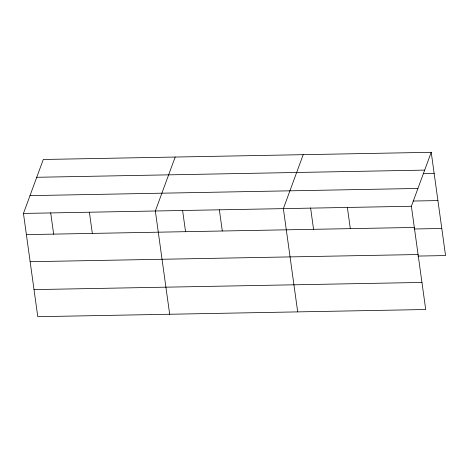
<?xml version="1.0" encoding="UTF-8"?>
<svg xmlns="http://www.w3.org/2000/svg" width="469" height="469" viewBox="0 0 469 469"><rect width="100%" height="100%" fill="white"/><g stroke="black" fill="none" stroke-linecap="round" stroke-linejoin="round"><path stroke-width="0.7" d="M431.222 152.308L411.383 206.266L425.711 309.517L37.778 316.692L23.45 213.436L43.289 159.483L431.222 152.308L445.55 255.564L417.908 256.074M175.189 157.045L155.345 210.997L169.672 314.253M303.203 154.676L283.364 208.629L297.692 311.885M36.746 177.288L424.674 170.112M423.249 173.7L434.165 173.495M29.998 195.632L417.926 188.456M413.189 201.037L437.923 200.58M23.45 213.436L411.383 206.266M26.393 234.623L414.32 227.453M414.15 228.995L441.792 228.479M30.151 261.708L418.078 254.532M34.02 289.608L421.953 282.438M347.371 207.445L350.314 228.638M310.595 207.955L313.579 229.417M219.357 209.813L222.294 231M182.582 210.323L185.56 231.786M89.397 212.217L92.34 233.404M50.687 212.762L53.665 234.224"/></g></svg>
